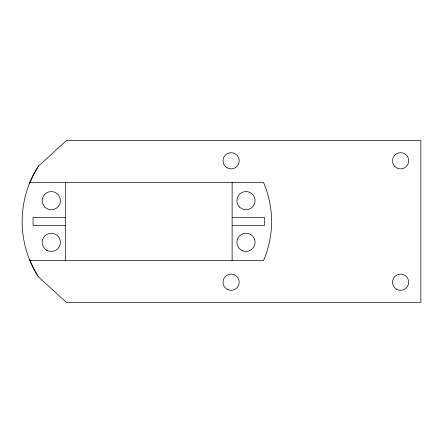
<?xml version="1.0" encoding="UTF-8"?>
<svg xmlns="http://www.w3.org/2000/svg" width="443" height="443" viewBox="0 0 443 443"><rect width="100%" height="100%" fill="white"/><g stroke="black" fill="none" stroke-linecap="round" stroke-linejoin="round"><path stroke-width="0.66" d="M29.454 183.524L33.485 174.675L38.342 166.247L66.472 140.547L420.85 140.547L420.85 302.453L66.472 302.453L38.342 276.753L33.485 268.325L29.454 259.476M29.947 182.438L263.502 182.438A98.28 98.28 0 0 1 263.502 260.562L29.947 260.562M65.459 217.452L33.081 217.452L33.081 225.548L65.459 225.548M232.132 217.452L264.515 217.452L264.515 225.548L232.132 225.548M232.132 182.438L232.132 260.562M65.459 182.438L65.459 260.562M38.342 276.753A102.366 102.366 0 0 1 38.342 166.247M46.742 250.234A9.109 9.109 0 0 0 60.403 242.343A9.109 9.109 0 0 0 46.742 234.458A9.109 9.109 0 0 0 46.742 250.234M44.854 207.091A9.109 9.109 0 0 0 60.093 203.01A9.109 9.109 0 0 0 48.935 191.858A9.109 9.109 0 0 0 44.854 207.091M239.547 207.091A9.109 9.109 0 0 0 254.786 203.01A9.109 9.109 0 0 0 243.633 191.858A9.109 9.109 0 0 0 239.547 207.091M241.435 250.234A9.109 9.109 0 0 0 255.096 242.343A9.109 9.109 0 0 0 241.435 234.458A9.109 9.109 0 0 0 241.435 250.234M225.398 166.507A8.096 8.096 0 0 0 238.938 162.88A8.096 8.096 0 0 0 229.025 152.962A8.096 8.096 0 0 0 225.398 166.507M394.885 166.507A8.096 8.096 0 0 0 408.429 162.88A8.096 8.096 0 0 0 398.517 152.962A8.096 8.096 0 0 0 394.885 166.507M396.563 289.229A8.096 8.096 0 0 0 408.706 282.213A8.096 8.096 0 0 0 396.563 275.203A8.096 8.096 0 0 0 396.563 289.229M227.071 289.229A8.096 8.096 0 0 0 239.214 282.213A8.096 8.096 0 0 0 227.071 275.203A8.096 8.096 0 0 0 227.071 289.229"/></g></svg>
